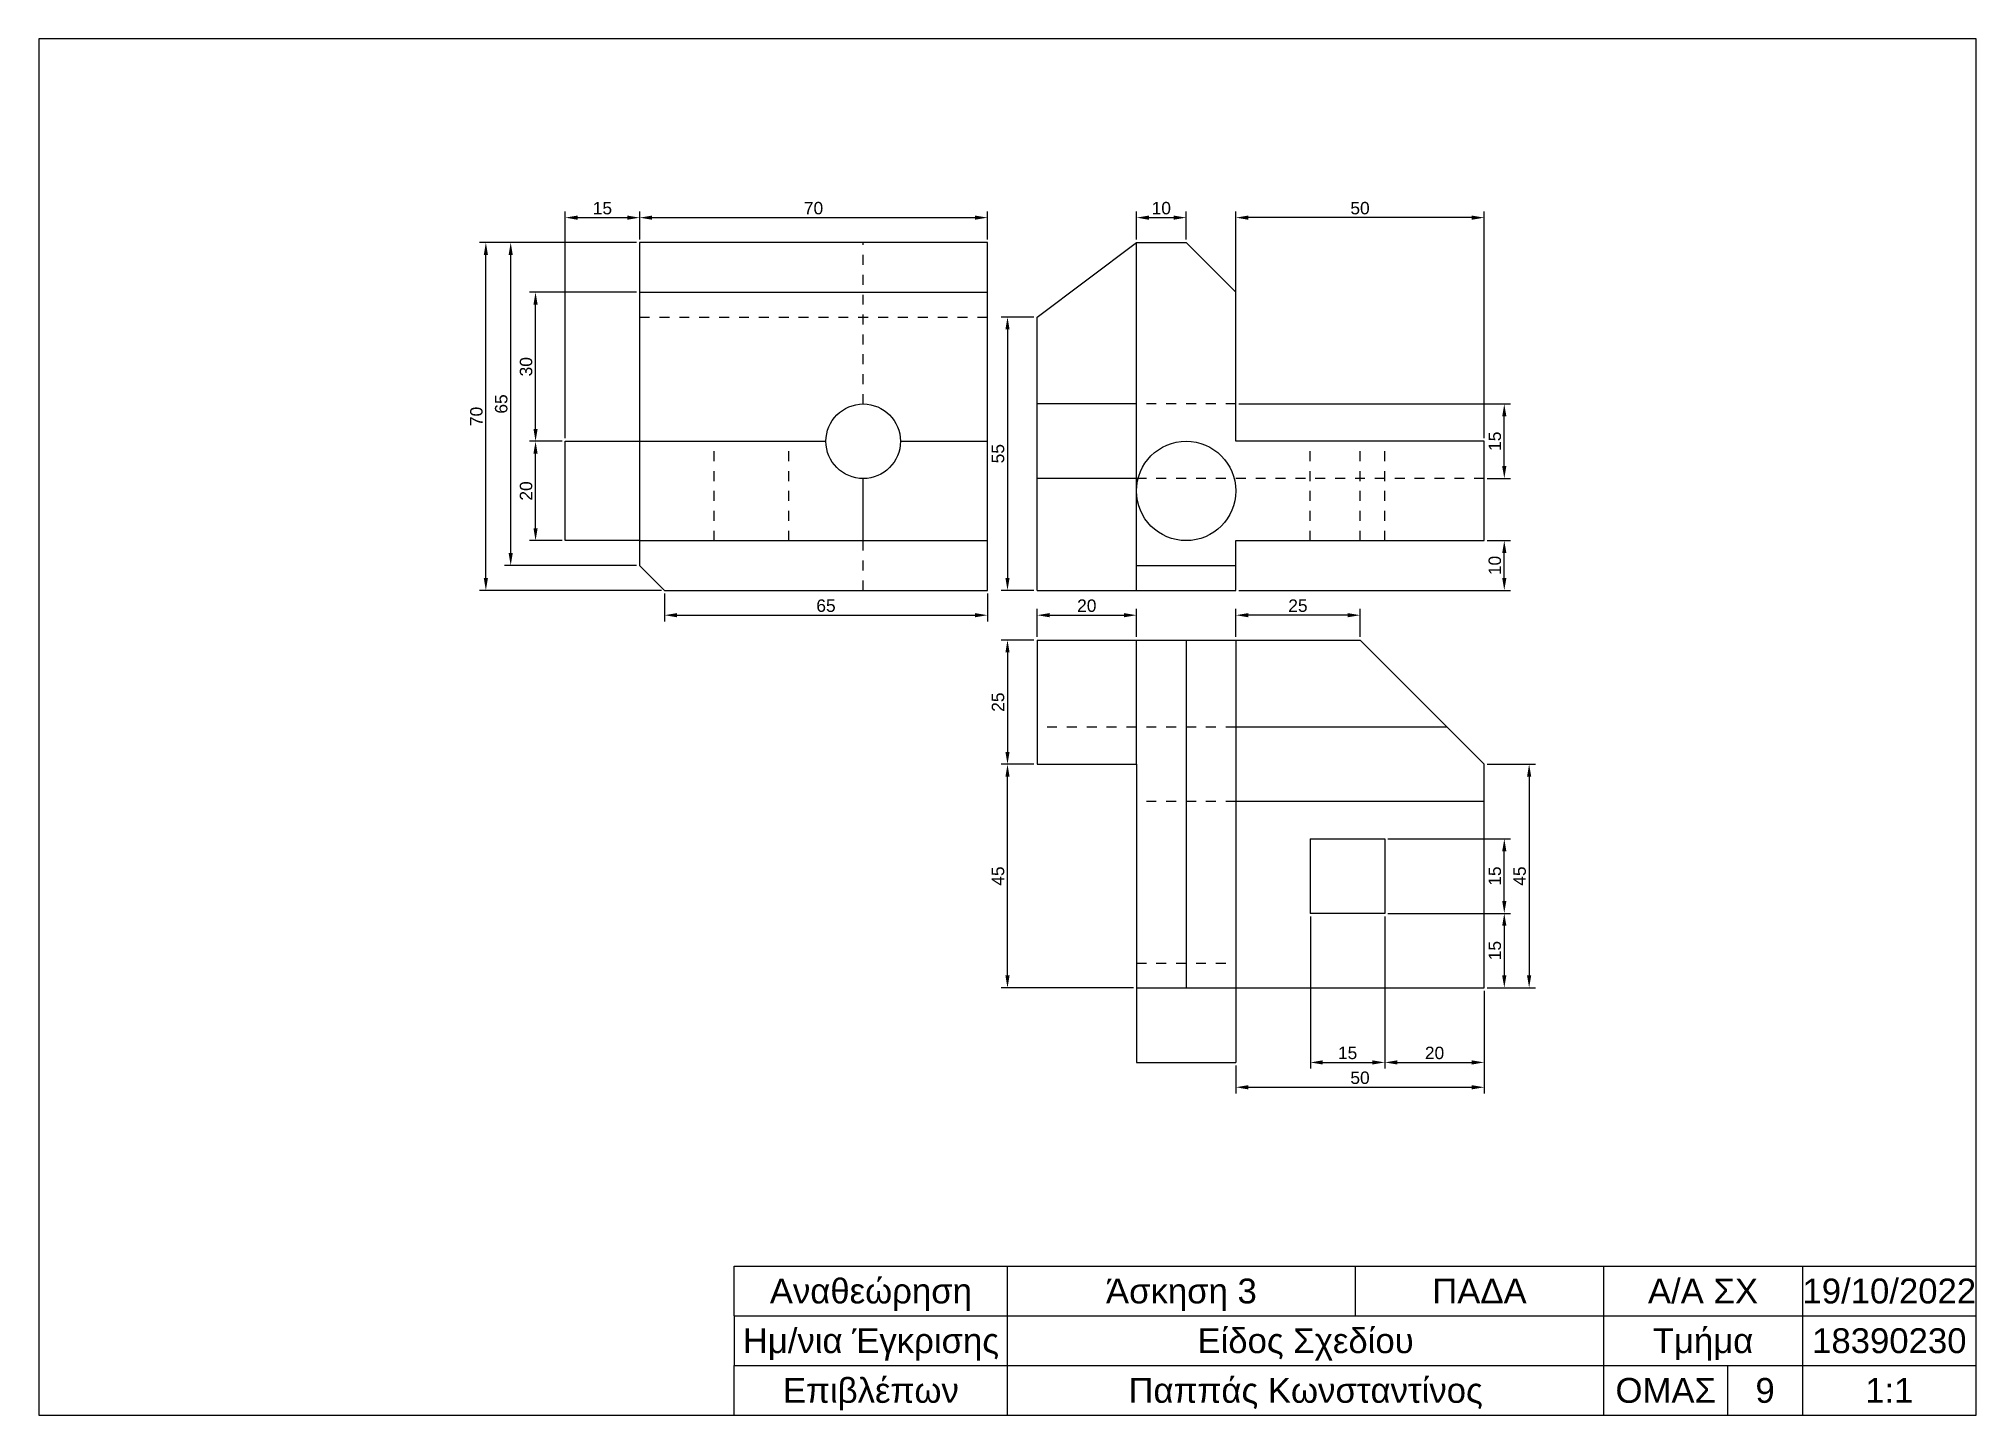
# Model space of a CAD drawing. Header units: millimetres. Extents: x 0 to 390, y 0 to 277.
import ezdxf
from ezdxf.enums import TextEntityAlignment as Align

# ---------------------------------------------------------------- set-up
doc = ezdxf.new("R2010")
doc.units = ezdxf.units.MM
doc.linetypes.add('diakekomenh', pattern=[4, 2, -2])
doc.styles.get("Standard").update_dxf_attribs({"font": 'arial.ttf'})
doc.dimstyles.new('ISO-25', dxfattribs={"dimtxt": 2.5, "dimasz": 2.5, "dimexe": 1.25, "dimexo": 0.625, "dimtad": 1, "dimtxsty": 'Standard', "dimcen": 2.5, "dimadec": 0, "dimazin": 0, "dimtfac": 1, "dimtmove": 0, "dimatfit": 3, "dimfxl": 0, "dimarcsym": 0})

# ---------------------------------------------------------------- blocks, each defined once
blk = doc.blocks.new('*D1')
at = {"color": 0, "linetype": 'Continuous', "lineweight": -2, "transparency": 16777216}
for p, q in [((120.96, 236.63), (120.96, 242.25)), ((190.96, 236.63), (190.96, 242.25)), ((123.46, 241), (188.46, 241))]:
    blk.add_line(p, q, dxfattribs=at)
at = {"color": 0, "linetype": 'Continuous', "transparency": 16777216}
for points in [[(123.46, 241.42), (123.46, 240.58), (120.96, 241)], [(188.46, 241.42), (188.46, 240.58), (190.96, 241)]]:
    blk.add_solid(points, dxfattribs=at)
at = {"layer": 'Defpoints', "color": 0, "linetype": 'Continuous', "transparency": 16777216}
for p in [(190.96, 241), (120.96, 236), (190.96, 236)]:
    blk.add_point(p, dxfattribs=at)
at = {"color": 0, "linetype": 'Continuous', "transparency": 16777216, "insert": (155.96, 242.9), "char_height": 2.5, "attachment_point": 5}
blk.add_mtext('70', dxfattribs=at)
blk = doc.blocks.new('*D2')
at = {"color": 0, "linetype": 'Continuous', "lineweight": -2, "transparency": 16777216}
for p, q in [((105.96, 196.63), (105.96, 242.25)), ((120.96, 236.63), (120.96, 242.25)), ((108.46, 241), (118.46, 241))]:
    blk.add_line(p, q, dxfattribs=at)
at = {"color": 0, "linetype": 'Continuous', "transparency": 16777216}
for points in [[(108.46, 241.42), (108.46, 240.58), (105.96, 241)], [(118.46, 241.42), (118.46, 240.58), (120.96, 241)]]:
    blk.add_solid(points, dxfattribs=at)
at = {"layer": 'Defpoints', "color": 0, "linetype": 'Continuous', "transparency": 16777216}
for p in [(120.96, 241), (120.96, 236), (105.96, 196)]:
    blk.add_point(p, dxfattribs=at)
at = {"color": 0, "linetype": 'Continuous', "transparency": 16777216, "insert": (113.46, 242.9), "char_height": 2.5, "attachment_point": 5}
blk.add_mtext('15', dxfattribs=at)
blk = doc.blocks.new('*D3')
at = {"color": 0, "linetype": 'Continuous', "lineweight": -2, "transparency": 16777216}
for p, q in [((120.33, 236), (88.75, 236)), ((90, 168.5), (90, 233.5)), ((125.33, 166), (88.75, 166))]:
    blk.add_line(p, q, dxfattribs=at)
at = {"color": 0, "linetype": 'Continuous', "transparency": 16777216}
for points in [[(89.58, 233.5), (90.42, 233.5), (90, 236)], [(89.58, 168.5), (90.42, 168.5), (90, 166)]]:
    blk.add_solid(points, dxfattribs=at)
at = {"layer": 'Defpoints', "color": 0, "linetype": 'Continuous', "transparency": 16777216}
for p in [(90, 236), (120.96, 236), (125.96, 166)]:
    blk.add_point(p, dxfattribs=at)
at = {"color": 0, "linetype": 'Continuous', "transparency": 16777216, "insert": (88.1, 201), "char_height": 2.5, "attachment_point": 5, "rotation": 90}
blk.add_mtext('70', dxfattribs=at)
blk = doc.blocks.new('*D4')
at = {"color": 0, "linetype": 'Continuous', "lineweight": -2, "transparency": 16777216}
for p, q in [((105.33, 196), (98.75, 196)), ((100, 178.5), (100, 193.5)), ((105.33, 176), (98.75, 176))]:
    blk.add_line(p, q, dxfattribs=at)
at = {"color": 0, "linetype": 'Continuous', "transparency": 16777216}
for points in [[(99.58, 193.5), (100.42, 193.5), (100, 196)], [(99.58, 178.5), (100.42, 178.5), (100, 176)]]:
    blk.add_solid(points, dxfattribs=at)
at = {"layer": 'Defpoints', "color": 0, "linetype": 'Continuous', "transparency": 16777216}
for p in [(100, 196), (105.96, 196), (105.96, 176)]:
    blk.add_point(p, dxfattribs=at)
at = {"color": 0, "linetype": 'Continuous', "transparency": 16777216, "insert": (98.1, 186), "char_height": 2.5, "attachment_point": 5, "rotation": 90}
blk.add_mtext('20', dxfattribs=at)
blk = doc.blocks.new('*D5')
at = {"color": 0, "linetype": 'Continuous', "lineweight": -2, "transparency": 16777216}
for p, q in [((120.33, 236), (93.75, 236)), ((95, 173.5), (95, 233.5)), ((120.33, 171), (93.75, 171))]:
    blk.add_line(p, q, dxfattribs=at)
at = {"color": 0, "linetype": 'Continuous', "transparency": 16777216}
for points in [[(94.58, 233.5), (95.42, 233.5), (95, 236)], [(94.58, 173.5), (95.42, 173.5), (95, 171)]]:
    blk.add_solid(points, dxfattribs=at)
at = {"layer": 'Defpoints', "color": 0, "linetype": 'Continuous', "transparency": 16777216}
for p in [(95, 236), (120.96, 236), (120.96, 171)]:
    blk.add_point(p, dxfattribs=at)
at = {"color": 0, "linetype": 'Continuous', "transparency": 16777216, "insert": (93.1, 203.5), "char_height": 2.5, "attachment_point": 5, "rotation": 90}
blk.add_mtext('65', dxfattribs=at)
blk = doc.blocks.new('*D6')
at = {"color": 0, "linetype": 'Continuous', "lineweight": -2, "transparency": 16777216}
for p, q in [((125.96, 165.38), (125.96, 159.75)), ((190.96, 165.38), (190.96, 159.75)), ((128.46, 161), (188.46, 161))]:
    blk.add_line(p, q, dxfattribs=at)
at = {"color": 0, "linetype": 'Continuous', "transparency": 16777216}
for points in [[(128.46, 161.42), (128.46, 160.58), (125.96, 161)], [(188.46, 161.42), (188.46, 160.58), (190.96, 161)]]:
    blk.add_solid(points, dxfattribs=at)
at = {"layer": 'Defpoints', "color": 0, "linetype": 'Continuous', "transparency": 16777216}
for p in [(125.96, 166), (190.96, 166), (190.96, 161)]:
    blk.add_point(p, dxfattribs=at)
at = {"color": 0, "linetype": 'Continuous', "transparency": 16777216, "insert": (158.46, 162.9), "char_height": 2.5, "attachment_point": 5}
blk.add_mtext('65', dxfattribs=at)
blk = doc.blocks.new('*D7')
at = {"color": 0, "linetype": 'Continuous', "lineweight": -2, "transparency": 16777216}
for p, q in [((220.96, 236.63), (220.96, 242.25)), ((230.96, 236.63), (230.96, 242.25)), ((223.46, 241), (228.46, 241))]:
    blk.add_line(p, q, dxfattribs=at)
at = {"color": 0, "linetype": 'Continuous', "transparency": 16777216}
for points in [[(223.46, 241.42), (223.46, 240.58), (220.96, 241)], [(228.46, 241.42), (228.46, 240.58), (230.96, 241)]]:
    blk.add_solid(points, dxfattribs=at)
at = {"layer": 'Defpoints', "color": 0, "linetype": 'Continuous', "transparency": 16777216}
for p in [(230.96, 241), (220.96, 236), (230.96, 236)]:
    blk.add_point(p, dxfattribs=at)
at = {"color": 0, "linetype": 'Continuous', "transparency": 16777216, "insert": (225.96, 242.9), "char_height": 2.5, "attachment_point": 5}
blk.add_mtext('10', dxfattribs=at)
blk = doc.blocks.new('*D8')
at = {"color": 0, "linetype": 'Continuous', "lineweight": -2, "transparency": 16777216}
for p, q in [((200.33, 221), (193.75, 221)), ((195, 218.5), (195, 168.5)), ((200.33, 166), (193.75, 166))]:
    blk.add_line(p, q, dxfattribs=at)
at = {"color": 0, "linetype": 'Continuous', "transparency": 16777216}
for points in [[(194.58, 218.5), (195.42, 218.5), (195, 221)], [(194.58, 168.5), (195.42, 168.5), (195, 166)]]:
    blk.add_solid(points, dxfattribs=at)
at = {"layer": 'Defpoints', "color": 0, "linetype": 'Continuous', "transparency": 16777216}
for p in [(200.96, 221), (195, 166), (200.96, 166)]:
    blk.add_point(p, dxfattribs=at)
at = {"color": 0, "linetype": 'Continuous', "transparency": 16777216, "insert": (193.1, 193.5), "char_height": 2.5, "attachment_point": 5, "rotation": 90}
blk.add_mtext('55', dxfattribs=at)
blk = doc.blocks.new('*D9')
at = {"color": 0, "linetype": 'Continuous', "lineweight": -2, "transparency": 16777216}
for p, q in [((240.96, 196.63), (240.96, 242.25)), ((290.96, 196.63), (290.96, 242.25)), ((288.46, 241), (243.46, 241))]:
    blk.add_line(p, q, dxfattribs=at)
at = {"color": 0, "linetype": 'Continuous', "transparency": 16777216}
for points in [[(243.46, 241.42), (243.46, 240.58), (240.96, 241)], [(288.46, 241.42), (288.46, 240.58), (290.96, 241)]]:
    blk.add_solid(points, dxfattribs=at)
at = {"layer": 'Defpoints', "color": 0, "linetype": 'Continuous', "transparency": 16777216}
for p in [(240.96, 241), (240.96, 196), (290.96, 196)]:
    blk.add_point(p, dxfattribs=at)
at = {"color": 0, "linetype": 'Continuous', "transparency": 16777216, "insert": (265.96, 242.9), "char_height": 2.5, "attachment_point": 5}
blk.add_mtext('50', dxfattribs=at)
blk = doc.blocks.new('*D10')
at = {"color": 0, "linetype": 'Continuous', "lineweight": -2, "transparency": 16777216}
for p, q in [((291.58, 176), (296.25, 176)), ((295, 168.5), (295, 173.5)), ((241.58, 166), (296.25, 166))]:
    blk.add_line(p, q, dxfattribs=at)
at = {"color": 0, "linetype": 'Continuous', "transparency": 16777216}
for points in [[(294.58, 173.5), (295.42, 173.5), (295, 176)], [(294.58, 168.5), (295.42, 168.5), (295, 166)]]:
    blk.add_solid(points, dxfattribs=at)
at = {"layer": 'Defpoints', "color": 0, "linetype": 'Continuous', "transparency": 16777216}
for p in [(290.96, 176), (295, 176), (240.96, 166)]:
    blk.add_point(p, dxfattribs=at)
at = {"color": 0, "linetype": 'Continuous', "transparency": 16777216, "insert": (293.1, 171), "char_height": 2.5, "attachment_point": 5, "rotation": 90}
blk.add_mtext('10', dxfattribs=at)
blk = doc.blocks.new('*D11')
at = {"color": 0, "linetype": 'Continuous', "lineweight": -2, "transparency": 16777216}
for p, q in [((200.33, 156), (193.75, 156)), ((195, 153.5), (195, 133.5)), ((200.33, 131), (193.75, 131))]:
    blk.add_line(p, q, dxfattribs=at)
at = {"color": 0, "linetype": 'Continuous', "transparency": 16777216}
for points in [[(194.58, 153.5), (195.42, 153.5), (195, 156)], [(194.58, 133.5), (195.42, 133.5), (195, 131)]]:
    blk.add_solid(points, dxfattribs=at)
at = {"layer": 'Defpoints', "color": 0, "linetype": 'Continuous', "transparency": 16777216}
for p in [(200.96, 156), (195, 131), (200.96, 131)]:
    blk.add_point(p, dxfattribs=at)
at = {"color": 0, "linetype": 'Continuous', "transparency": 16777216, "insert": (193.1, 143.5), "char_height": 2.5, "attachment_point": 5, "rotation": 90}
blk.add_mtext('25', dxfattribs=at)
blk = doc.blocks.new('*D12')
at = {"color": 0, "linetype": 'Continuous', "lineweight": -2, "transparency": 16777216}
for p, q in [((200.33, 131), (193.75, 131)), ((195, 88.5), (195, 128.5)), ((220.33, 86), (193.75, 86))]:
    blk.add_line(p, q, dxfattribs=at)
at = {"color": 0, "linetype": 'Continuous', "transparency": 16777216}
for points in [[(194.58, 128.5), (195.42, 128.5), (195, 131)], [(194.58, 88.5), (195.42, 88.5), (195, 86)]]:
    blk.add_solid(points, dxfattribs=at)
at = {"layer": 'Defpoints', "color": 0, "linetype": 'Continuous', "transparency": 16777216}
for p in [(195, 131), (200.96, 131), (220.96, 86)]:
    blk.add_point(p, dxfattribs=at)
at = {"color": 0, "linetype": 'Continuous', "transparency": 16777216, "insert": (193.1, 108.5), "char_height": 2.5, "attachment_point": 5, "rotation": 90}
blk.add_mtext('45', dxfattribs=at)
blk = doc.blocks.new('*D13')
at = {"color": 0, "linetype": 'Continuous', "lineweight": -2, "transparency": 16777216}
for p, q in [((271.58, 101), (296.25, 101)), ((295, 98.5), (295, 88.5)), ((291.58, 86), (296.25, 86))]:
    blk.add_line(p, q, dxfattribs=at)
at = {"color": 0, "linetype": 'Continuous', "transparency": 16777216}
for points in [[(294.58, 98.5), (295.42, 98.5), (295, 101)], [(294.58, 88.5), (295.42, 88.5), (295, 86)]]:
    blk.add_solid(points, dxfattribs=at)
at = {"layer": 'Defpoints', "color": 0, "linetype": 'Continuous', "transparency": 16777216}
for p in [(270.96, 101), (290.96, 86), (295, 86)]:
    blk.add_point(p, dxfattribs=at)
at = {"color": 0, "linetype": 'Continuous', "transparency": 16777216, "insert": (293.1, 93.5), "char_height": 2.5, "attachment_point": 5, "rotation": 90}
blk.add_mtext('15', dxfattribs=at)
blk = doc.blocks.new('*D14')
at = {"color": 0, "linetype": 'Continuous', "lineweight": -2, "transparency": 16777216}
for p, q in [((270.96, 100.38), (270.96, 69.75)), ((290.96, 85.38), (290.96, 69.75)), ((273.46, 71), (288.46, 71))]:
    blk.add_line(p, q, dxfattribs=at)
at = {"color": 0, "linetype": 'Continuous', "transparency": 16777216}
for points in [[(273.46, 71.42), (273.46, 70.58), (270.96, 71)], [(288.46, 71.42), (288.46, 70.58), (290.96, 71)]]:
    blk.add_solid(points, dxfattribs=at)
at = {"layer": 'Defpoints', "color": 0, "linetype": 'Continuous', "transparency": 16777216}
for p in [(270.96, 101), (290.96, 86), (290.96, 71)]:
    blk.add_point(p, dxfattribs=at)
at = {"color": 0, "linetype": 'Continuous', "transparency": 16777216, "insert": (280.96, 72.9), "char_height": 2.5, "attachment_point": 5}
blk.add_mtext('20', dxfattribs=at)
blk = doc.blocks.new('*D15')
at = {"color": 0, "linetype": 'Continuous', "lineweight": -2, "transparency": 16777216}
for p, q in [((290.96, 85.38), (290.96, 64.75)), ((240.96, 70.38), (240.96, 64.75)), ((243.46, 66), (288.46, 66))]:
    blk.add_line(p, q, dxfattribs=at)
at = {"color": 0, "linetype": 'Continuous', "transparency": 16777216}
for points in [[(243.46, 66.42), (243.46, 65.58), (240.96, 66)], [(288.46, 66.42), (288.46, 65.58), (290.96, 66)]]:
    blk.add_solid(points, dxfattribs=at)
at = {"layer": 'Defpoints', "color": 0, "linetype": 'Continuous', "transparency": 16777216}
for p in [(290.96, 86), (240.96, 71), (290.96, 66)]:
    blk.add_point(p, dxfattribs=at)
at = {"color": 0, "linetype": 'Continuous', "transparency": 16777216, "insert": (265.96, 67.9), "char_height": 2.5, "attachment_point": 5}
blk.add_mtext('50', dxfattribs=at)
blk = doc.blocks.new('*D16')
at = {"color": 0, "linetype": 'Continuous', "lineweight": -2, "transparency": 16777216}
for p, q in [((200.96, 156.63), (200.96, 162.25)), ((203.46, 161), (218.46, 161)), ((220.96, 156.63), (220.96, 162.25))]:
    blk.add_line(p, q, dxfattribs=at)
at = {"color": 0, "linetype": 'Continuous', "transparency": 16777216}
for points in [[(203.46, 161.42), (203.46, 160.58), (200.96, 161)], [(218.46, 161.42), (218.46, 160.58), (220.96, 161)]]:
    blk.add_solid(points, dxfattribs=at)
at = {"layer": 'Defpoints', "color": 0, "linetype": 'Continuous', "transparency": 16777216}
for p in [(220.96, 161), (200.96, 156), (220.96, 156)]:
    blk.add_point(p, dxfattribs=at)
at = {"color": 0, "linetype": 'Continuous', "transparency": 16777216, "insert": (210.96, 162.9), "char_height": 2.5, "attachment_point": 5}
blk.add_mtext('20', dxfattribs=at)
blk = doc.blocks.new('*D17')
at = {"color": 0, "linetype": 'Continuous', "lineweight": -2, "transparency": 16777216}
for p, q in [((240.96, 156.63), (240.96, 162.25)), ((263.46, 161), (243.46, 161)), ((265.96, 156.63), (265.96, 162.25))]:
    blk.add_line(p, q, dxfattribs=at)
at = {"color": 0, "linetype": 'Continuous', "transparency": 16777216}
for points in [[(243.46, 161.42), (243.46, 160.58), (240.96, 161)], [(263.46, 161.42), (263.46, 160.58), (265.96, 161)]]:
    blk.add_solid(points, dxfattribs=at)
at = {"layer": 'Defpoints', "color": 0, "linetype": 'Continuous', "transparency": 16777216}
for p in [(240.96, 161), (240.96, 156), (265.96, 156)]:
    blk.add_point(p, dxfattribs=at)
at = {"color": 0, "linetype": 'Continuous', "transparency": 16777216, "insert": (253.46, 162.9), "char_height": 2.5, "attachment_point": 5}
blk.add_mtext('25', dxfattribs=at)
blk = doc.blocks.new('*D18')
at = {"color": 0, "linetype": 'Continuous', "lineweight": -2, "transparency": 16777216}
for p, q in [((271.58, 116), (296.25, 116)), ((295, 103.5), (295, 113.5)), ((271.58, 101), (296.25, 101))]:
    blk.add_line(p, q, dxfattribs=at)
at = {"color": 0, "linetype": 'Continuous', "transparency": 16777216}
for points in [[(294.58, 113.5), (295.42, 113.5), (295, 116)], [(294.58, 103.5), (295.42, 103.5), (295, 101)]]:
    blk.add_solid(points, dxfattribs=at)
at = {"layer": 'Defpoints', "color": 0, "linetype": 'Continuous', "transparency": 16777216}
for p in [(270.96, 116), (295, 116), (270.96, 101)]:
    blk.add_point(p, dxfattribs=at)
at = {"color": 0, "linetype": 'Continuous', "transparency": 16777216, "insert": (293.1, 108.5), "char_height": 2.5, "attachment_point": 5, "rotation": 90}
blk.add_mtext('15', dxfattribs=at)
blk = doc.blocks.new('*D19')
at = {"color": 0, "linetype": 'Continuous', "lineweight": -2, "transparency": 16777216}
for p, q in [((255.96, 100.38), (255.96, 69.75)), ((270.96, 100.38), (270.96, 69.75)), ((258.46, 71), (268.46, 71))]:
    blk.add_line(p, q, dxfattribs=at)
at = {"color": 0, "linetype": 'Continuous', "transparency": 16777216}
for points in [[(258.46, 71.42), (258.46, 70.58), (255.96, 71)], [(268.46, 71.42), (268.46, 70.58), (270.96, 71)]]:
    blk.add_solid(points, dxfattribs=at)
at = {"layer": 'Defpoints', "color": 0, "linetype": 'Continuous', "transparency": 16777216}
for p in [(255.96, 101), (270.96, 101), (270.96, 71)]:
    blk.add_point(p, dxfattribs=at)
at = {"color": 0, "linetype": 'Continuous', "transparency": 16777216, "insert": (263.46, 72.9), "char_height": 2.5, "attachment_point": 5}
blk.add_mtext('15', dxfattribs=at)
blk = doc.blocks.new('*D20')
at = {"color": 0, "linetype": 'Continuous', "lineweight": -2, "transparency": 16777216}
for p, q in [((241.58, 203.5), (296.25, 203.5)), ((295, 191), (295, 201)), ((291.58, 188.5), (296.25, 188.5))]:
    blk.add_line(p, q, dxfattribs=at)
at = {"color": 0, "linetype": 'Continuous', "transparency": 16777216}
for points in [[(294.58, 201), (295.42, 201), (295, 203.5)], [(294.58, 191), (295.42, 191), (295, 188.5)]]:
    blk.add_solid(points, dxfattribs=at)
at = {"layer": 'Defpoints', "color": 0, "linetype": 'Continuous', "transparency": 16777216}
for p in [(240.96, 203.5), (295, 203.5), (290.96, 188.5)]:
    blk.add_point(p, dxfattribs=at)
at = {"color": 0, "linetype": 'Continuous', "transparency": 16777216, "insert": (293.1, 196), "char_height": 2.5, "attachment_point": 5, "rotation": 90}
blk.add_mtext('15', dxfattribs=at)
blk = doc.blocks.new('*D21')
at = {"color": 0, "linetype": 'Continuous', "lineweight": -2, "transparency": 16777216}
for p, q in [((120.33, 226), (98.75, 226)), ((100, 198.5), (100, 223.5)), ((105.33, 196), (98.75, 196))]:
    blk.add_line(p, q, dxfattribs=at)
at = {"color": 0, "linetype": 'Continuous', "transparency": 16777216}
for points in [[(99.58, 223.5), (100.42, 223.5), (100, 226)], [(99.58, 198.5), (100.42, 198.5), (100, 196)]]:
    blk.add_solid(points, dxfattribs=at)
at = {"layer": 'Defpoints', "color": 0, "linetype": 'Continuous', "transparency": 16777216}
for p in [(100, 226), (120.96, 226), (105.96, 196)]:
    blk.add_point(p, dxfattribs=at)
at = {"color": 0, "linetype": 'Continuous', "transparency": 16777216, "insert": (98.1, 211), "char_height": 2.5, "attachment_point": 5, "rotation": 90}
blk.add_mtext('30', dxfattribs=at)
blk = doc.blocks.new('*D22')
at = {"color": 0, "linetype": 'Continuous', "lineweight": -2, "transparency": 16777216}
for p, q in [((291.58, 131), (301.25, 131)), ((300, 128.5), (300, 88.5)), ((291.58, 86), (301.25, 86))]:
    blk.add_line(p, q, dxfattribs=at)
at = {"color": 0, "linetype": 'Continuous', "transparency": 16777216}
for points in [[(299.58, 128.5), (300.42, 128.5), (300, 131)], [(299.58, 88.5), (300.42, 88.5), (300, 86)]]:
    blk.add_solid(points, dxfattribs=at)
at = {"layer": 'Defpoints', "color": 0, "linetype": 'Continuous', "transparency": 16777216}
for p in [(290.96, 131), (290.96, 86), (300, 86)]:
    blk.add_point(p, dxfattribs=at)
at = {"color": 0, "linetype": 'Continuous', "transparency": 16777216, "insert": (298.1, 108.5), "char_height": 2.5, "attachment_point": 5, "rotation": 90}
blk.add_mtext('45', dxfattribs=at)

msp = doc.modelspace()

# ---------------------------------------------------------------- linework, layer by layer
for p, q in [((390, 277), (0, 277)), ((0, 277), (0, 0)), ((390, 0), (390, 277)), ((200.955, 221), (220.955, 236)), ((220.955, 166), (220.955, 236)), ((220.955, 236), (230.955, 236)), ((240.955, 226), (230.955, 236)), ((240.955, 196), (240.955, 226)), ((200.955, 166), (200.955, 221)), ((290.955, 196), (240.955, 196)), ((290.955, 176), (290.955, 196)), ((240.955, 166), (240.955, 176)), ((240.955, 176), (290.955, 176)), ((220.955, 171), (240.955, 171)), ((200.955, 166), (240.955, 166)), ((140, 20), (140, 30)), ((140, 30), (390, 30)), ((195, 20), (195, 30)), ((265, 30), (265, 20)), ((315, 30), (315, 20)), ((355, 30), (355, 20)), ((140, 20), (140, 10)), ((140, 20), (390, 20)), ((195, 10), (195, 20)), ((315, 20), (315, 10)), ((355, 20), (355, 10)), ((140, 0), (140, 10)), ((140, 10), (390, 10)), ((195, 0), (195, 10)), ((315, 10), (315, 0)), ((340, 0), (340, 10)), ((355, 10), (355, 0)), ((0, 0), (390, 0))]:
    msp.add_line(p, q)
at = {"linetype": 'Continuous'}
for p, q in [((190.955, 236), (120.955, 236)), ((120.955, 236), (120.955, 171)), ((190.955, 166), (190.955, 236)), ((120.955, 226), (190.955, 226)), ((220.955, 203.5), (200.955, 203.5)), ((105.955, 176), (105.955, 196)), ((105.955, 196), (120.955, 196)), ((120.955, 196), (158.455, 196)), ((173.455, 196), (190.955, 196)), ((165.955, 176), (165.955, 188.5)), ((220.955, 188.5), (200.955, 188.5)), ((120.955, 176), (105.955, 176)), ((120.955, 176), (190.955, 176)), ((125.955, 166), (120.955, 171)), ((125.955, 166), (190.955, 166)), ((200.955, 156), (240.955, 156)), ((200.955, 156), (200.955, 131)), ((220.955, 131), (220.955, 156)), ((230.955, 156), (230.955, 86)), ((240.955, 156), (265.955, 156)), ((240.955, 156), (240.955, 86)), ((290.955, 131), (265.955, 156)), ((283.455, 138.5), (240.955, 138.5)), ((200.955, 131), (220.955, 131)), ((220.955, 131), (220.955, 86)), ((290.955, 86), (290.955, 131)), ((290.955, 123.5), (240.955, 123.5)), ((255.955, 116), (270.955, 116)), ((255.955, 116), (255.955, 101)), ((270.955, 116), (270.955, 101)), ((270.955, 101), (255.955, 101)), ((290.955, 86), (290.955, 101)), ((220.955, 86), (240.955, 86)), ((220.955, 86), (220.955, 71)), ((240.955, 86), (290.955, 86)), ((240.955, 86), (240.955, 71)), ((220.955, 71), (240.955, 71))]:
    msp.add_line(p, q, dxfattribs=at)
at = {"linetype": 'diakekomenh'}
for p, q in [((165.955, 203.5), (165.955, 236)), ((120.955, 221), (190.955, 221)), ((240.955, 203.5), (220.955, 203.5)), ((135.955, 176), (135.955, 196)), ((150.955, 176), (150.955, 196)), ((255.955, 176), (255.955, 196)), ((265.955, 176), (265.955, 196)), ((270.955, 176), (270.955, 196)), ((290.955, 188.5), (220.955, 188.5)), ((165.955, 166), (165.955, 176)), ((240.955, 138.5), (200.955, 138.5)), ((240.955, 123.5), (220.955, 123.5)), ((220.955, 91), (240.955, 91))]:
    msp.add_line(p, q, dxfattribs=at)
at = {"linetype": 'Continuous'}
for centre, radius in [((165.955, 196), 7.5), ((230.955, 186), 10)]:
    msp.add_circle(centre, radius, dxfattribs=at)

# ---------------------------------------------------------------- texts
for s, p in [('Αναθεώρηση', (167.5, 25)), ('Άσκηση 3', (230, 25)), ('ΠΑΔΑ', (290, 25)), ('Α/Α ΣΧ', (335, 25)), ('19/10/2022', (372.5, 25)), ('Ημ/νια Έγκρισης', (167.5, 15)), ('Είδος Σχεδίου', (255, 15)), ('Τμήμα', (335, 15)), ('18390230', (372.5, 15)), ('Επιβλέπων', (167.5, 5)), ('Παππάς Κωνσταντίνος', (255, 5)), ('ΟΜΑΣ', (327.5, 5)), ('9', (347.5, 5)), ('1:1', (372.5, 5))]:
    msp.add_text(s, height=5).set_placement(p, align=Align.MIDDLE_CENTER)

# ---------------------------------------------------------------- dimensions: what is measured, and where the dimension line sits
for base, p1, p2, picture, middle in [((120.955, 241), (105.955, 196), (120.955, 236), '*D2', (113.455, 242.901)), ((190.955, 241), (120.955, 236), (190.955, 236), '*D1', (155.955, 242.901)), ((230.955, 241), (220.955, 236), (230.955, 236), '*D7', (225.955, 242.901)), ((240.955, 241), (290.955, 196), (240.955, 196), '*D9', (265.955, 242.901)), ((190.955, 161), (125.955, 166), (190.955, 166), '*D6', (158.455, 162.901)), ((220.955, 161), (200.955, 156), (220.955, 156), '*D16', (210.955, 162.901)), ((240.955, 161), (265.955, 156), (240.955, 156), '*D17', (253.455, 162.901)), ((270.955, 71), (255.955, 101), (270.955, 101), '*D19', (263.455, 72.901)), ((290.955, 71), (270.955, 101), (290.955, 86), '*D14', (280.955, 72.901)), ((290.955, 66), (240.955, 71), (290.955, 86), '*D15', (265.955, 67.901))]:
    dim = msp.add_linear_dim(base=base, p1=p1, p2=p2, dimstyle='ISO-25', dxfattribs=at)
    dim.commit()
    dim.dimension.update_dxf_attribs({"geometry": picture, "text_midpoint": middle})
for base, p1, p2, picture, middle in [((90, 236), (125.955, 166), (120.955, 236), '*D3', (88.099, 201)), ((95, 236), (120.955, 171), (120.955, 236), '*D5', (93.099, 203.5)), ((100, 226), (105.955, 196), (120.955, 226), '*D21', (98.098, 211)), ((195, 166), (200.955, 221), (200.955, 166), '*D8', (193.104, 193.5)), ((295, 203.5), (290.955, 188.5), (240.955, 203.5), '*D20', (293.099, 196)), ((100, 196), (105.955, 176), (105.955, 196), '*D4', (98.099, 186)), ((295, 176), (240.955, 166), (290.955, 176), '*D10', (293.099, 171)), ((195, 131), (200.955, 156), (200.955, 131), '*D11', (193.099, 143.5)), ((195, 131), (220.955, 86), (200.955, 131), '*D12', (193.104, 108.5)), ((300, 86), (290.955, 131), (290.955, 86), '*D22', (298.104, 108.5)), ((295, 116), (270.955, 101), (270.955, 116), '*D18', (293.099, 108.5)), ((295, 86), (270.955, 101), (290.955, 86), '*D13', (293.099, 93.5))]:
    dim = msp.add_linear_dim(base=base, p1=p1, p2=p2, angle=90, dimstyle='ISO-25', dxfattribs=at)
    dim.commit()
    dim.dimension.update_dxf_attribs({"geometry": picture, "text_midpoint": middle})

doc.saveas('drawing.dxf')
